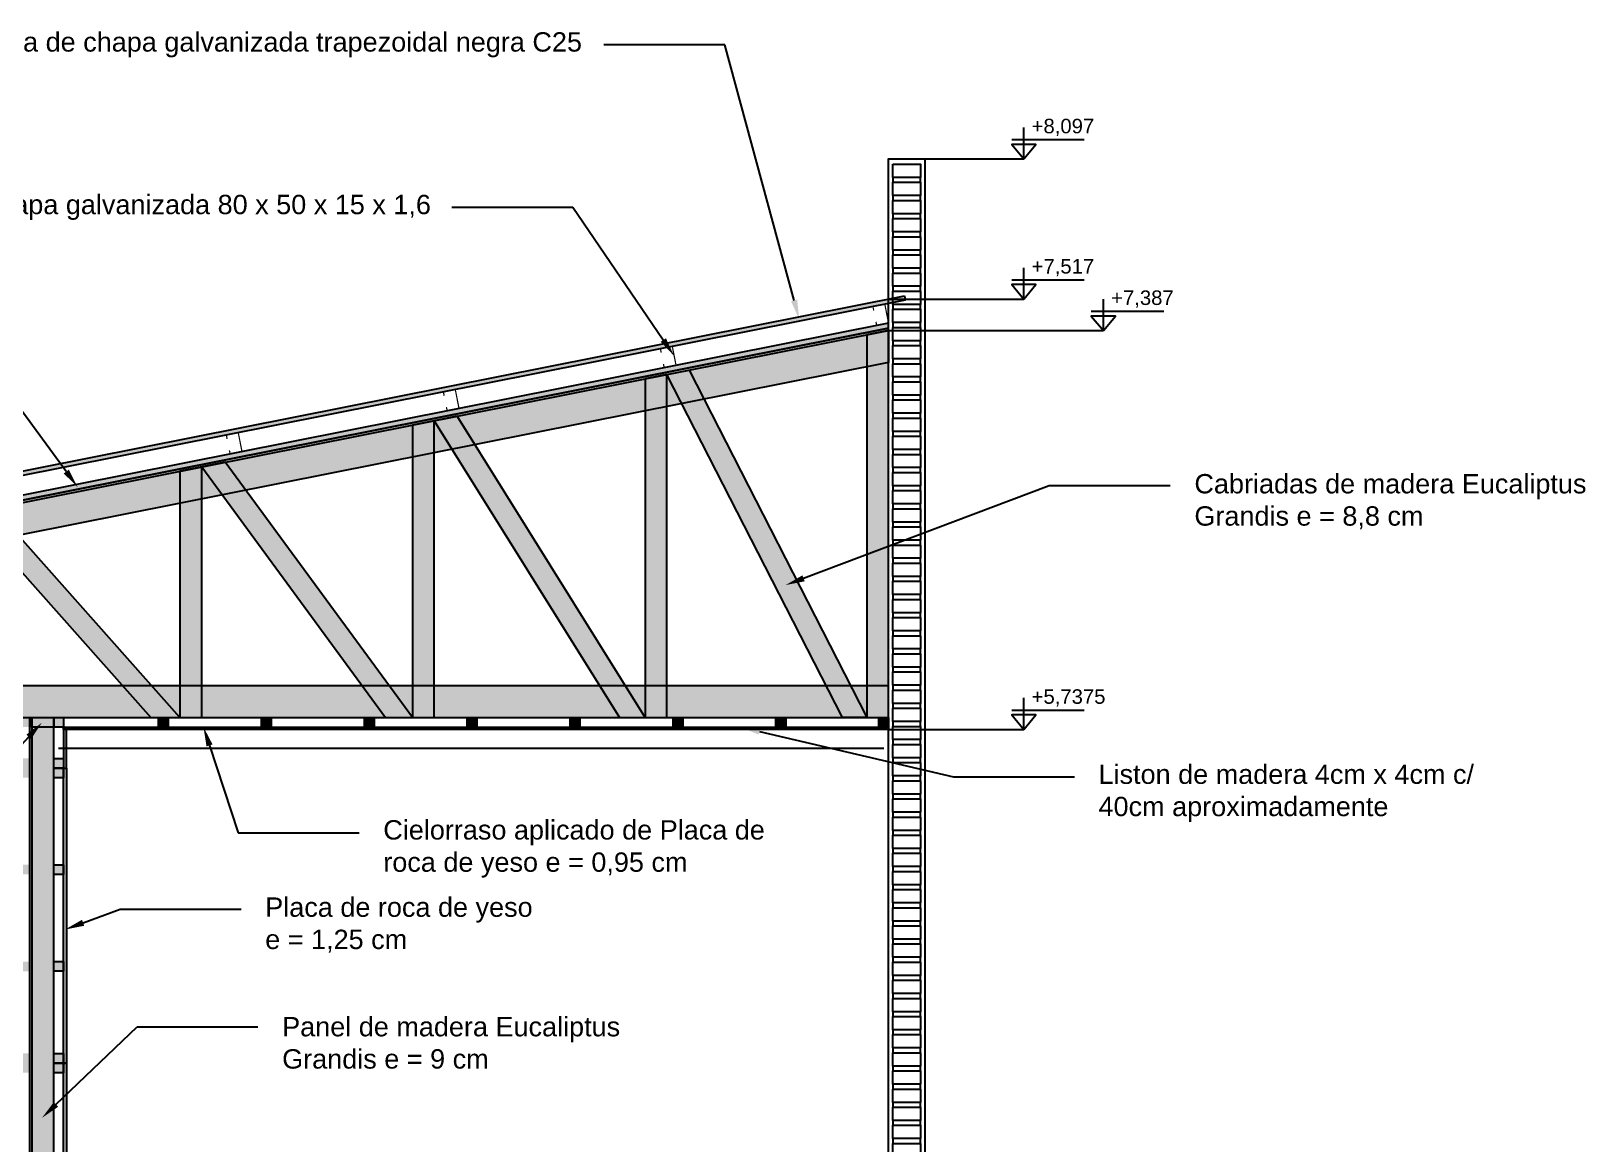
# Model space of a CAD drawing. Header units: millimetres. Extents: x 2924 to 3297, y 1496 to 1704.
# Drawn here: x 3176.04 to 3182.5, y 1623.47 to 1628.07 of the extents above; entities that cross this region are included whole.
import ezdxf
from ezdxf import colors
from ezdxf.entities.mleader import LeaderData, LeaderLine
from ezdxf.math import Vec2, Vec3

# ---------------------------------------------------------------- set-up
doc = ezdxf.new("R2010")
doc.units = ezdxf.units.MM
doc.layers.add('PT-MUROS', color=7, linetype='Continuous')
doc.styles.get("Standard").update_dxf_attribs({"font": 'arial.ttf'})

msp = doc.modelspace()

# ---------------------------------------------------------------- hatches: boundary and pattern name
at = {"layer": 'PT-MUROS'}
h = msp.add_hatch(color=5, dxfattribs=at)
h.dxf.hatch_style = 1
h.paths.add_polyline_path([(3179.6518, 1626.9722), (3179.6553, 1626.9546), (3172.2873, 1625.4908), (3172.2838, 1625.5084)])
at = {"layer": 'PT-MUROS', "true_color": 0x9898cc}
h = msp.add_hatch(color=253, dxfattribs=at)
h.dxf.hatch_style = 1
h.paths.add_polyline_path([(3179.5867, 1626.839), (3179.5867, 1626.8594), (3172.401, 1625.4318), (3172.4048, 1625.4122)])
at = {"layer": 'PT-MUROS'}
h = msp.add_hatch(color=1, dxfattribs=at)
h.dxf.hatch_style = 1
h.paths.add_polyline_path([(3179.5867, 1626.8293), (3179.5867, 1626.839), (3172.4048, 1625.4122), (3172.4067, 1625.4028)])
at = {"layer": 'PT-MUROS', "true_color": 0xfecc66}
h = msp.add_hatch(color=31, dxfattribs=at)
h.dxf.hatch_style = 1
h.paths.add_polyline_path([(3179.5867, 1625.3593), (3172.8547, 1625.3593), (3172.8547, 1625.2293), (3179.5867, 1625.2293)])
h.paths.add_polyline_path([(3179.5867, 1626.8293), (3179.5867, 1626.6968), (3172.432, 1625.2754), (3172.4067, 1625.4028)])
at = {"layer": 'PT-MUROS', "true_color": 0xcd6928}
h = msp.add_hatch(color=32, dxfattribs=at)
h.dxf.hatch_style = 1
h.paths.add_polyline_path([(3176.844, 1626.2844), (3176.7465, 1626.265), (3177.5066, 1625.2293), (3177.6182, 1625.2293)])
h.paths.add_polyline_path([(3177.8026, 1626.4749), (3177.7082, 1626.4561), (3178.4739, 1625.2293), (3178.58, 1625.2293)])
h.paths.add_polyline_path([(3178.67, 1626.6472), (3178.7617, 1626.6654), (3179.4967, 1625.2293), (3179.3956, 1625.2293)])
h.paths.add_polyline_path([(3176.7465, 1626.265), (3176.6565, 1626.2472), (3176.6565, 1625.2293), (3176.7465, 1625.2293)])
h.paths.add_polyline_path([(3177.7082, 1626.4561), (3177.6182, 1626.4382), (3177.6182, 1625.2293), (3177.7082, 1625.2293)])
h.paths.add_polyline_path([(3178.67, 1626.6472), (3178.58, 1626.6293), (3178.58, 1625.2293), (3178.67, 1625.2293)])
h.paths.add_polyline_path([(3174.9339, 1625.9049), (3174.8231, 1625.8829), (3175.5593, 1625.2293), (3175.6948, 1625.2293)])
h.paths.add_polyline_path([(3175.8872, 1626.0943), (3175.7848, 1626.074), (3176.5361, 1625.2293), (3176.6565, 1625.2293)])
h.paths.add_polyline_path([(3174.8231, 1625.8829), (3174.7331, 1625.865), (3174.7331, 1625.2293), (3174.8231, 1625.2293)])
h.paths.add_polyline_path([(3175.7848, 1626.074), (3175.6948, 1626.0561), (3175.6948, 1625.2293), (3175.7848, 1625.2293)])
h.paths.add_polyline_path([(3173.9875, 1625.7169), (3173.8614, 1625.6918), (3174.5687, 1625.2293), (3174.7331, 1625.2293)])
h.paths.add_polyline_path([(3173.8614, 1625.6918), (3173.7714, 1625.674), (3173.7714, 1625.2293), (3173.8614, 1625.2293)])
h.paths.add_polyline_path([(3173.0952, 1625.5396), (3172.9447, 1625.5097), (3173.5556, 1625.2293), (3173.7714, 1625.2293)])
h.paths.add_polyline_path([(3172.9447, 1625.5097), (3172.8547, 1625.4918), (3172.8547, 1625.2293), (3172.9447, 1625.2293)])
h.paths.add_polyline_path([(3179.5867, 1626.8293), (3179.4967, 1626.8114), (3179.4967, 1625.2293), (3179.5867, 1625.2293)])
at = {"layer": 'PT-MUROS'}
h = msp.add_hatch(color=1, dxfattribs=at)
h.dxf.hatch_style = 1
h.paths.add_polyline_path([(3172.8944, 1619.5323), (3172.8849, 1619.5323), (3172.8849, 1625.2293), (3172.8944, 1625.2293)])
h.paths.add_polyline_path([(3176.0349, 1625.2293), (3176.0444, 1625.2293), (3176.0444, 1622.5198), (3176.0349, 1622.5198)])
h = msp.add_hatch(color=3, dxfattribs=at)
h.dxf.hatch_style = 1
h.paths.add_polyline_path([(3172.8944, 1622.1018), (3172.9844, 1622.1018), (3172.9844, 1622.0618), (3172.8944, 1622.0618)])
h.paths.add_polyline_path([(3172.8944, 1625.2293), (3172.9844, 1625.2293), (3172.9844, 1625.1893), (3172.8944, 1625.1893)])
h.paths.add_polyline_path([(3176.0444, 1625.2293), (3176.1344, 1625.2293), (3176.1344, 1625.1893), (3176.0444, 1625.1893)])
at = {"layer": 'PT-MUROS', "true_color": 0xf7f281}
h = msp.add_hatch(color=51, dxfattribs=at)
h.dxf.hatch_style = 1
h.paths.add_polyline_path([(3176.1344, 1622.6198), (3176.1744, 1622.6198), (3176.1744, 1622.5798), (3176.1344, 1622.5798)])
h.paths.add_polyline_path([(3176.1344, 1622.6798), (3176.1744, 1622.6798), (3176.1744, 1622.6398), (3176.1344, 1622.6398)])
h.paths.add_polyline_path([(3175.9949, 1622.6198), (3176.0349, 1622.6198), (3176.0349, 1622.5798), (3175.9949, 1622.5798)])
h.paths.add_polyline_path([(3175.9949, 1622.6798), (3176.0349, 1622.6798), (3176.0349, 1622.6398), (3175.9949, 1622.6398)])
h.paths.add_polyline_path([(3175.9949, 1622.9998), (3176.0349, 1622.9998), (3176.0349, 1622.9598), (3175.9949, 1622.9598)])
h.paths.add_polyline_path([(3176.1344, 1622.9998), (3176.1744, 1622.9998), (3176.1744, 1622.9598), (3176.1344, 1622.9598)])
h.paths.add_polyline_path([(3175.9949, 1623.8398), (3176.0349, 1623.8398), (3176.0349, 1623.7998), (3175.9949, 1623.7998)])
h.paths.add_polyline_path([(3175.9949, 1623.7998), (3176.0349, 1623.7998), (3176.0349, 1623.7598), (3175.9949, 1623.7598)])
h.paths.add_polyline_path([(3175.9949, 1623.3998), (3176.0349, 1623.3998), (3176.0349, 1623.3598), (3175.9949, 1623.3598)])
h.paths.add_polyline_path([(3176.1344, 1623.8398), (3176.1744, 1623.8398), (3176.1744, 1623.7998), (3176.1344, 1623.7998)])
h.paths.add_polyline_path([(3176.1344, 1623.7998), (3176.1744, 1623.7998), (3176.1744, 1623.7598), (3176.1344, 1623.7598)])
h.paths.add_polyline_path([(3176.1344, 1623.3998), (3176.1744, 1623.3998), (3176.1744, 1623.3598), (3176.1344, 1623.3598)])
h.paths.add_polyline_path([(3175.9949, 1624.6198), (3176.0349, 1624.6198), (3176.0349, 1624.5798), (3175.9949, 1624.5798)])
h.paths.add_polyline_path([(3175.9949, 1624.2198), (3176.0349, 1624.2198), (3176.0349, 1624.1798), (3175.9949, 1624.1798)])
h.paths.add_polyline_path([(3176.1344, 1624.6198), (3176.1744, 1624.6198), (3176.1744, 1624.5798), (3176.1344, 1624.5798)])
h.paths.add_polyline_path([(3176.1344, 1624.2198), (3176.1744, 1624.2198), (3176.1744, 1624.1798), (3176.1344, 1624.1798)])
h.paths.add_polyline_path([(3175.9949, 1625.0598), (3176.0349, 1625.0598), (3176.0349, 1625.0198), (3175.9949, 1625.0198)])
h.paths.add_polyline_path([(3175.9949, 1625.0198), (3176.0349, 1625.0198), (3176.0349, 1624.9798), (3175.9949, 1624.9798)])
h.paths.add_polyline_path([(3176.1344, 1625.0598), (3176.1744, 1625.0598), (3176.1744, 1625.0198), (3176.1344, 1625.0198)])
h.paths.add_polyline_path([(3176.1344, 1625.0198), (3176.1744, 1625.0198), (3176.1744, 1624.9798), (3176.1344, 1624.9798)])
h.paths.add_polyline_path([(3176.1344, 1625.2293), (3176.1744, 1625.2293), (3176.1744, 1625.1893), (3176.1344, 1625.1893)])
h.paths.add_polyline_path([(3175.9949, 1625.2293), (3176.0349, 1625.2293), (3176.0349, 1625.1893), (3175.9949, 1625.1893)])
h.paths.add_polyline_path([(3172.9844, 1625.0598), (3173.0244, 1625.0598), (3173.0244, 1625.0198), (3172.9844, 1625.0198)])
h.paths.add_polyline_path([(3172.9844, 1625.2293), (3173.0244, 1625.2293), (3173.0244, 1625.1893), (3172.9844, 1625.1893)])
h.paths.add_polyline_path([(3172.9844, 1625.0198), (3173.0244, 1625.0198), (3173.0244, 1624.9798), (3172.9844, 1624.9798)])
h.paths.add_polyline_path([(3172.9844, 1624.6198), (3173.0244, 1624.6198), (3173.0244, 1624.5798), (3172.9844, 1624.5798)])
h.paths.add_polyline_path([(3172.9844, 1624.2198), (3173.0244, 1624.2198), (3173.0244, 1624.1798), (3172.9844, 1624.1798)])
h.paths.add_polyline_path([(3172.9844, 1623.8398), (3173.0244, 1623.8398), (3173.0244, 1623.7998), (3172.9844, 1623.7998)])
h.paths.add_polyline_path([(3172.9844, 1623.7998), (3173.0244, 1623.7998), (3173.0244, 1623.7598), (3172.9844, 1623.7598)])
h.paths.add_polyline_path([(3172.9844, 1623.3998), (3173.0244, 1623.3998), (3173.0244, 1623.3598), (3172.9844, 1623.3598)])
h.paths.add_polyline_path([(3172.9844, 1622.9998), (3173.0244, 1622.9998), (3173.0244, 1622.9598), (3172.9844, 1622.9598)])
h.paths.add_polyline_path([(3172.9844, 1622.6198), (3173.0244, 1622.6198), (3173.0244, 1622.5798), (3172.9844, 1622.5798)])
h.paths.add_polyline_path([(3172.9844, 1622.6798), (3173.0244, 1622.6798), (3173.0244, 1622.6398), (3172.9844, 1622.6398)])
h.paths.add_polyline_path([(3172.9844, 1622.1023), (3173.0244, 1622.1023), (3173.0244, 1622.0523), (3172.9844, 1622.0523)])
h.paths.add_polyline_path([(3172.9844, 1622.0223), (3173.0244, 1622.0223), (3173.0244, 1621.9823), (3172.9844, 1621.9823)])
h.paths.add_polyline_path([(3172.9844, 1621.9823), (3173.0244, 1621.9823), (3173.0244, 1621.9423), (3172.9844, 1621.9423)])
h.paths.add_polyline_path([(3172.9844, 1621.1823), (3173.0244, 1621.1823), (3173.0244, 1621.1423), (3172.9844, 1621.1423)])
h.paths.add_polyline_path([(3172.9844, 1620.8023), (3173.0244, 1620.8023), (3173.0244, 1620.7623), (3172.9844, 1620.7623)])
h.paths.add_polyline_path([(3172.9844, 1620.7623), (3173.0244, 1620.7623), (3173.0244, 1620.7223), (3172.9844, 1620.7223)])
h.paths.add_polyline_path([(3172.9844, 1621.5823), (3173.0244, 1621.5823), (3173.0244, 1621.5423), (3172.9844, 1621.5423)])
h.paths.add_polyline_path([(3172.9844, 1620.3623), (3173.0244, 1620.3623), (3173.0244, 1620.3223), (3172.9844, 1620.3223)])
h.paths.add_polyline_path([(3172.9844, 1619.9623), (3173.0244, 1619.9623), (3173.0244, 1619.9223), (3172.9844, 1619.9223)])
h.paths.add_polyline_path([(3172.9844, 1619.5823), (3173.0244, 1619.5823), (3173.0244, 1619.5423), (3172.9844, 1619.5423)])
h = msp.add_hatch(color=51, dxfattribs=at)
h.dxf.hatch_style = 1
h.paths.add_polyline_path([(3176.5679, 1625.2293), (3176.6079, 1625.2293), (3176.6079, 1625.1893), (3176.5679, 1625.1893)])
h = msp.add_hatch(color=51, dxfattribs=at)
h.dxf.hatch_style = 1
h.paths.add_polyline_path([(3176.9934, 1625.2293), (3177.0334, 1625.2293), (3177.0334, 1625.1893), (3176.9934, 1625.1893)])
h = msp.add_hatch(color=51, dxfattribs=at)
h.dxf.hatch_style = 1
h.paths.add_polyline_path([(3177.419, 1625.2293), (3177.459, 1625.2293), (3177.459, 1625.1893), (3177.419, 1625.1893)])
h = msp.add_hatch(color=51, dxfattribs=at)
h.dxf.hatch_style = 1
h.paths.add_polyline_path([(3177.8445, 1625.2293), (3177.8845, 1625.2293), (3177.8845, 1625.1893), (3177.8445, 1625.1893)])
h = msp.add_hatch(color=51, dxfattribs=at)
h.dxf.hatch_style = 1
h.paths.add_polyline_path([(3178.27, 1625.2293), (3178.31, 1625.2293), (3178.31, 1625.1893), (3178.27, 1625.1893)])
h = msp.add_hatch(color=51, dxfattribs=at)
h.dxf.hatch_style = 1
h.paths.add_polyline_path([(3178.6956, 1625.2293), (3178.7356, 1625.2293), (3178.7356, 1625.1893), (3178.6956, 1625.1893)])
h = msp.add_hatch(color=51, dxfattribs=at)
h.dxf.hatch_style = 1
h.paths.add_polyline_path([(3179.1211, 1625.2293), (3179.1611, 1625.2293), (3179.1611, 1625.1893), (3179.1211, 1625.1893)])
h = msp.add_hatch(color=51, dxfattribs=at)
h.dxf.hatch_style = 1
h.paths.add_polyline_path([(3179.5467, 1625.2293), (3179.5867, 1625.2293), (3179.5867, 1625.1893), (3179.5467, 1625.1893)])
at = {"layer": 'PT-MUROS', "true_color": 0xf8991e}
h = msp.add_hatch(color=30, dxfattribs=at)
h.dxf.hatch_style = 1
h.paths.add_polyline_path([(3172.9844, 1622.0618), (3172.8944, 1622.0618), (3172.8944, 1619.5523), (3172.9844, 1619.5523)])
h.paths.add_polyline_path([(3172.9844, 1625.1893), (3172.8944, 1625.1893), (3172.8944, 1622.5598), (3172.9844, 1622.5598)])
h.paths.add_polyline_path([(3176.1344, 1625.1893), (3176.0444, 1625.1893), (3176.0444, 1622.5598), (3176.1344, 1622.5598)])
at = {"layer": 'PT-MUROS', "true_color": 0x58ba48}
h = msp.add_hatch(color=85, dxfattribs=at)
h.dxf.hatch_style = 1
h.paths.add_polyline_path([(3173.0244, 1623.7998), (3173.0369, 1623.7998), (3173.0369, 1622.5798), (3173.0244, 1622.5798)])
h.paths.add_polyline_path([(3173.0244, 1622.0423), (3173.0369, 1622.0423), (3173.0369, 1621.9823), (3173.0244, 1621.9823)])
h.paths.add_polyline_path([(3173.0244, 1621.9823), (3173.0369, 1621.9823), (3173.0369, 1620.7623), (3173.0244, 1620.7623)])
h.paths.add_polyline_path([(3173.0244, 1622.0518), (3179.5867, 1622.0518), (3179.5867, 1622.0423), (3173.0244, 1622.0423)])
h.paths.add_polyline_path([(3173.0244, 1620.7623), (3173.0369, 1620.7623), (3173.0369, 1619.5423), (3173.0244, 1619.5423)])
h.paths.add_polyline_path([(3176.1744, 1623.7998), (3176.1869, 1623.7998), (3176.1869, 1622.5798), (3176.1744, 1622.5798)])
h.paths.add_polyline_path([(3175.9824, 1623.7998), (3175.9949, 1623.7998), (3175.9949, 1622.5798), (3175.9824, 1622.5798)])
h.paths.add_polyline_path([(3176.1744, 1625.0198), (3176.1869, 1625.0198), (3176.1869, 1623.7998), (3176.1744, 1623.7998)])
h.paths.add_polyline_path([(3175.9824, 1625.0198), (3175.9949, 1625.0198), (3175.9949, 1623.7998), (3175.9824, 1623.7998)])
h.paths.add_polyline_path([(3176.1869, 1625.1798), (3176.1744, 1625.1798), (3176.1744, 1625.0198), (3176.1869, 1625.0198)])
h.paths.add_polyline_path([(3175.9949, 1625.1798), (3175.9824, 1625.1798), (3175.9824, 1625.0198), (3175.9949, 1625.0198)])
h.paths.add_polyline_path([(3173.0244, 1625.1893), (3175.9949, 1625.1893), (3175.9949, 1625.1798), (3173.0244, 1625.1798)])
h.paths.add_polyline_path([(3176.1744, 1625.1893), (3179.5867, 1625.1893), (3179.5867, 1625.1798), (3176.1744, 1625.1798)])
h.paths.add_polyline_path([(3173.0369, 1625.1798), (3173.0244, 1625.1798), (3173.0244, 1625.0198), (3173.0369, 1625.0198)])
h.paths.add_polyline_path([(3173.0244, 1625.0198), (3173.0369, 1625.0198), (3173.0369, 1623.7998), (3173.0244, 1623.7998)])

# ---------------------------------------------------------------- linework, layer by layer
at = {"layer": 'PT-MUROS'}
for points in [[(3180.096, 1627.6193), (3180.396, 1627.6193)], [(3180.146, 1627.5393), (3180.146, 1627.6693)], [(3180.146, 1627.5393), (3180.196, 1627.5993), (3180.096, 1627.5993), (3180.146, 1627.5393)], [(3179.7367, 1619.3423), (3179.6042, 1619.3423), (3179.6042, 1619.4423), (3179.5867, 1619.4423), (3179.5867, 1622.1018), (3179.6042, 1622.1018), (3179.6042, 1622.5798), (3179.5867, 1622.5798), (3179.5867, 1627.5393), (3179.7367, 1627.5393), (3179.7367, 1619.3423)], [(3179.5867, 1627.5393), (3180.146, 1627.5393)], [(3180.096, 1627.0393), (3180.396, 1627.0393)], [(3180.146, 1626.9593), (3180.146, 1627.0893)], [(3179.6518, 1626.9722), (3179.6553, 1626.9546), (3172.2873, 1625.4908), (3172.2838, 1625.5084), (3179.6518, 1626.9722)], [(3180.146, 1626.9593), (3180.196, 1627.0193), (3180.096, 1627.0193), (3180.146, 1626.9593)], [(3179.5867, 1626.9593), (3180.146, 1626.9593)], [(3180.4247, 1626.9093), (3180.7247, 1626.9093)], [(3180.4747, 1626.8293), (3180.4747, 1626.9593)], [(3179.5867, 1626.839), (3179.5867, 1626.8594), (3172.401, 1625.4318), (3172.4048, 1625.4122), (3179.5867, 1626.839)], [(3179.5867, 1626.8293), (3179.5867, 1626.839), (3172.4048, 1625.4122), (3172.4067, 1625.4028), (3179.5867, 1626.8293)], [(3180.4747, 1626.8293), (3180.5247, 1626.8893), (3180.4247, 1626.8893), (3180.4747, 1626.8293)], [(3179.5867, 1626.8293), (3179.5867, 1626.6968), (3172.432, 1625.2754), (3172.4067, 1625.4028), (3179.5867, 1626.8293)], [(3179.5867, 1626.8293), (3180.4747, 1626.8293)], [(3178.67, 1626.6472), (3178.7617, 1626.6654), (3179.4967, 1625.2293), (3179.3956, 1625.2293), (3178.67, 1626.6472)], [(3177.8026, 1626.4749), (3177.7082, 1626.4561), (3178.4739, 1625.2293), (3178.58, 1625.2293), (3177.8026, 1626.4749)], [(3176.844, 1626.2844), (3176.7465, 1626.265), (3177.5066, 1625.2293), (3177.6182, 1625.2293), (3176.844, 1626.2844)], [(3175.8872, 1626.0943), (3175.7848, 1626.074), (3176.5361, 1625.2293), (3176.6565, 1625.2293), (3175.8872, 1626.0943)], [(3180.146, 1625.1798), (3180.146, 1625.3098)], [(3180.096, 1625.2598), (3180.396, 1625.2598)], [(3180.146, 1625.1798), (3180.196, 1625.2398), (3180.096, 1625.2398), (3180.146, 1625.1798)], [(3179.5867, 1625.1798), (3180.146, 1625.1798)], [(3176.1544, 1625.1018), (3179.5667, 1625.1018)]]:
    msp.add_lwpolyline(points, dxfattribs=at)
for points in [[(3179.6042, 1627.5173), (3179.7192, 1627.5173), (3179.7192, 1627.4623), (3179.6042, 1627.4623)], [(3179.7192, 1627.4623), (3179.6042, 1627.4623), (3179.6042, 1627.4423), (3179.7192, 1627.4423)], [(3179.6042, 1627.4423), (3179.7192, 1627.4423), (3179.7192, 1627.3873), (3179.6042, 1627.3873)], [(3179.7192, 1627.3873), (3179.6042, 1627.3873), (3179.6042, 1627.3673), (3179.7192, 1627.3673)], [(3179.6042, 1627.3673), (3179.7192, 1627.3673), (3179.7192, 1627.3123), (3179.6042, 1627.3123)], [(3179.7192, 1627.3123), (3179.6042, 1627.3123), (3179.6042, 1627.2923), (3179.7192, 1627.2923)], [(3179.6042, 1627.2923), (3179.7192, 1627.2923), (3179.7192, 1627.2373), (3179.6042, 1627.2373)], [(3179.7192, 1627.2373), (3179.6042, 1627.2373), (3179.6042, 1627.2173), (3179.7192, 1627.2173)], [(3179.6042, 1627.2173), (3179.7192, 1627.2173), (3179.7192, 1627.1623), (3179.6042, 1627.1623)], [(3179.7192, 1627.1623), (3179.6042, 1627.1623), (3179.6042, 1627.1423), (3179.7192, 1627.1423)], [(3179.6042, 1627.1423), (3179.7192, 1627.1423), (3179.7192, 1627.0873), (3179.6042, 1627.0873)], [(3179.7192, 1627.0873), (3179.6042, 1627.0873), (3179.6042, 1627.0673), (3179.7192, 1627.0673)], [(3179.6042, 1627.0673), (3179.7192, 1627.0673), (3179.7192, 1627.0123), (3179.6042, 1627.0123)], [(3179.7192, 1627.0123), (3179.6042, 1627.0123), (3179.6042, 1626.9923), (3179.7192, 1626.9923)], [(3179.6042, 1626.9923), (3179.7192, 1626.9923), (3179.7192, 1626.9373), (3179.6042, 1626.9373)], [(3179.7192, 1626.9373), (3179.6042, 1626.9373), (3179.6042, 1626.9173), (3179.7192, 1626.9173)], [(3179.6042, 1626.9173), (3179.7192, 1626.9173), (3179.7192, 1626.8623), (3179.6042, 1626.8623)], [(3179.7192, 1626.8623), (3179.6042, 1626.8623), (3179.6042, 1626.8423), (3179.7192, 1626.8423)], [(3179.6042, 1626.8423), (3179.7192, 1626.8423), (3179.7192, 1626.7873), (3179.6042, 1626.7873)], [(3179.5867, 1626.8293), (3179.4967, 1626.8114), (3179.4967, 1625.2293), (3179.5867, 1625.2293)], [(3179.7192, 1626.7873), (3179.6042, 1626.7873), (3179.6042, 1626.7673), (3179.7192, 1626.7673)], [(3179.6042, 1626.7673), (3179.7192, 1626.7673), (3179.7192, 1626.7123), (3179.6042, 1626.7123)], [(3179.7192, 1626.7123), (3179.6042, 1626.7123), (3179.6042, 1626.6923), (3179.7192, 1626.6923)], [(3178.67, 1626.6472), (3178.58, 1626.6293), (3178.58, 1625.2293), (3178.67, 1625.2293)], [(3179.6042, 1626.6923), (3179.7192, 1626.6923), (3179.7192, 1626.6373), (3179.6042, 1626.6373)], [(3179.7192, 1626.6373), (3179.6042, 1626.6373), (3179.6042, 1626.6173), (3179.7192, 1626.6173)], [(3179.6042, 1626.6173), (3179.7192, 1626.6173), (3179.7192, 1626.5623), (3179.6042, 1626.5623)], [(3179.7192, 1626.5623), (3179.6042, 1626.5623), (3179.6042, 1626.5423), (3179.7192, 1626.5423)], [(3179.6042, 1626.5423), (3179.7192, 1626.5423), (3179.7192, 1626.4873), (3179.6042, 1626.4873)], [(3177.7082, 1626.4561), (3177.6182, 1626.4382), (3177.6182, 1625.2293), (3177.7082, 1625.2293)], [(3179.7192, 1626.4873), (3179.6042, 1626.4873), (3179.6042, 1626.4673), (3179.7192, 1626.4673)], [(3179.6042, 1626.4673), (3179.7192, 1626.4673), (3179.7192, 1626.4123), (3179.6042, 1626.4123)], [(3179.7192, 1626.4123), (3179.6042, 1626.4123), (3179.6042, 1626.3923), (3179.7192, 1626.3923)], [(3179.6042, 1626.3923), (3179.7192, 1626.3923), (3179.7192, 1626.3373), (3179.6042, 1626.3373)], [(3179.7192, 1626.3373), (3179.6042, 1626.3373), (3179.6042, 1626.3173), (3179.7192, 1626.3173)], [(3176.7465, 1626.265), (3176.6565, 1626.2472), (3176.6565, 1625.2293), (3176.7465, 1625.2293)], [(3179.6042, 1626.3173), (3179.7192, 1626.3173), (3179.7192, 1626.2623), (3179.6042, 1626.2623)], [(3179.7192, 1626.2623), (3179.6042, 1626.2623), (3179.6042, 1626.2423), (3179.7192, 1626.2423)], [(3179.6042, 1626.2423), (3179.7192, 1626.2423), (3179.7192, 1626.1873), (3179.6042, 1626.1873)], [(3179.7192, 1626.1873), (3179.6042, 1626.1873), (3179.6042, 1626.1673), (3179.7192, 1626.1673)], [(3179.6042, 1626.1673), (3179.7192, 1626.1673), (3179.7192, 1626.1123), (3179.6042, 1626.1123)], [(3179.7192, 1626.1123), (3179.6042, 1626.1123), (3179.6042, 1626.0923), (3179.7192, 1626.0923)], [(3179.6042, 1626.0923), (3179.7192, 1626.0923), (3179.7192, 1626.0373), (3179.6042, 1626.0373)], [(3179.7192, 1626.0373), (3179.6042, 1626.0373), (3179.6042, 1626.0173), (3179.7192, 1626.0173)], [(3179.6042, 1626.0173), (3179.7192, 1626.0173), (3179.7192, 1625.9623), (3179.6042, 1625.9623)], [(3179.7192, 1625.9623), (3179.6042, 1625.9623), (3179.6042, 1625.9423), (3179.7192, 1625.9423)], [(3179.6042, 1625.9423), (3179.7192, 1625.9423), (3179.7192, 1625.8873), (3179.6042, 1625.8873)], [(3179.7192, 1625.8873), (3179.6042, 1625.8873), (3179.6042, 1625.8673), (3179.7192, 1625.8673)], [(3179.6042, 1625.8673), (3179.7192, 1625.8673), (3179.7192, 1625.8123), (3179.6042, 1625.8123)], [(3179.7192, 1625.8123), (3179.6042, 1625.8123), (3179.6042, 1625.7923), (3179.7192, 1625.7923)], [(3179.6042, 1625.7923), (3179.7192, 1625.7923), (3179.7192, 1625.7373), (3179.6042, 1625.7373)], [(3179.7192, 1625.7373), (3179.6042, 1625.7373), (3179.6042, 1625.7173), (3179.7192, 1625.7173)], [(3179.6042, 1625.7173), (3179.7192, 1625.7173), (3179.7192, 1625.6623), (3179.6042, 1625.6623)], [(3179.7192, 1625.6623), (3179.6042, 1625.6623), (3179.6042, 1625.6423), (3179.7192, 1625.6423)], [(3179.6042, 1625.6423), (3179.7192, 1625.6423), (3179.7192, 1625.5873), (3179.6042, 1625.5873)], [(3179.7192, 1625.5873), (3179.6042, 1625.5873), (3179.6042, 1625.5673), (3179.7192, 1625.5673)], [(3179.6042, 1625.5673), (3179.7192, 1625.5673), (3179.7192, 1625.5123), (3179.6042, 1625.5123)], [(3179.7192, 1625.5123), (3179.6042, 1625.5123), (3179.6042, 1625.4923), (3179.7192, 1625.4923)], [(3179.6042, 1625.4923), (3179.7192, 1625.4923), (3179.7192, 1625.4373), (3179.6042, 1625.4373)], [(3179.7192, 1625.4373), (3179.6042, 1625.4373), (3179.6042, 1625.4173), (3179.7192, 1625.4173)], [(3179.6042, 1625.4173), (3179.7192, 1625.4173), (3179.7192, 1625.3623), (3179.6042, 1625.3623)], [(3179.5867, 1625.3593), (3172.8547, 1625.3593), (3172.8547, 1625.2293), (3179.5867, 1625.2293)], [(3179.7192, 1625.3623), (3179.6042, 1625.3623), (3179.6042, 1625.3423), (3179.7192, 1625.3423)], [(3179.6042, 1625.3423), (3179.7192, 1625.3423), (3179.7192, 1625.2873), (3179.6042, 1625.2873)], [(3179.7192, 1625.2873), (3179.6042, 1625.2873), (3179.6042, 1625.2673), (3179.7192, 1625.2673)], [(3176.0349, 1625.2293), (3176.0444, 1625.2293), (3176.0444, 1622.5198), (3176.0349, 1622.5198)], [(3176.0444, 1625.2293), (3176.1344, 1625.2293), (3176.1344, 1625.1893), (3176.0444, 1625.1893)], [(3176.1344, 1625.2293), (3176.1744, 1625.2293), (3176.1744, 1625.1893), (3176.1344, 1625.1893)], [(3176.5679, 1625.2293), (3176.6079, 1625.2293), (3176.6079, 1625.1893), (3176.5679, 1625.1893)], [(3176.9934, 1625.2293), (3177.0334, 1625.2293), (3177.0334, 1625.1893), (3176.9934, 1625.1893)], [(3177.419, 1625.2293), (3177.459, 1625.2293), (3177.459, 1625.1893), (3177.419, 1625.1893)], [(3177.8445, 1625.2293), (3177.8845, 1625.2293), (3177.8845, 1625.1893), (3177.8445, 1625.1893)], [(3178.27, 1625.2293), (3178.31, 1625.2293), (3178.31, 1625.1893), (3178.27, 1625.1893)], [(3178.6956, 1625.2293), (3178.7356, 1625.2293), (3178.7356, 1625.1893), (3178.6956, 1625.1893)], [(3179.1211, 1625.2293), (3179.1611, 1625.2293), (3179.1611, 1625.1893), (3179.1211, 1625.1893)], [(3179.5467, 1625.2293), (3179.5867, 1625.2293), (3179.5867, 1625.1893), (3179.5467, 1625.1893)], [(3179.5467, 1625.2293), (3179.5867, 1625.2293), (3179.5867, 1625.1893), (3179.5467, 1625.1893)], [(3179.6042, 1625.2673), (3179.7192, 1625.2673), (3179.7192, 1625.2123), (3179.6042, 1625.2123)], [(3176.1344, 1625.1893), (3176.0444, 1625.1893), (3176.0444, 1622.5598), (3176.1344, 1622.5598)], [(3176.1744, 1625.1893), (3179.5867, 1625.1893), (3179.5867, 1625.1798), (3176.1744, 1625.1798)], [(3176.1869, 1625.1798), (3176.1744, 1625.1798), (3176.1744, 1625.0198), (3176.1869, 1625.0198)], [(3179.7192, 1625.2123), (3179.6042, 1625.2123), (3179.6042, 1625.1923), (3179.7192, 1625.1923)], [(3179.6042, 1625.1923), (3179.7192, 1625.1923), (3179.7192, 1625.1373), (3179.6042, 1625.1373)], [(3179.7192, 1625.1373), (3179.6042, 1625.1373), (3179.6042, 1625.1173), (3179.7192, 1625.1173)], [(3179.6042, 1625.1173), (3179.7192, 1625.1173), (3179.7192, 1625.0623), (3179.6042, 1625.0623)], [(3176.1344, 1625.0598), (3176.1744, 1625.0598), (3176.1744, 1625.0198), (3176.1344, 1625.0198)], [(3179.7192, 1625.0623), (3179.6042, 1625.0623), (3179.6042, 1625.0423), (3179.7192, 1625.0423)], [(3179.6042, 1625.0423), (3179.7192, 1625.0423), (3179.7192, 1624.9873), (3179.6042, 1624.9873)], [(3176.1344, 1625.0198), (3176.1744, 1625.0198), (3176.1744, 1624.9798), (3176.1344, 1624.9798)], [(3176.1744, 1625.0198), (3176.1869, 1625.0198), (3176.1869, 1623.7998), (3176.1744, 1623.7998)], [(3179.7192, 1624.9873), (3179.6042, 1624.9873), (3179.6042, 1624.9673), (3179.7192, 1624.9673)], [(3179.6042, 1624.9673), (3179.7192, 1624.9673), (3179.7192, 1624.9123), (3179.6042, 1624.9123)], [(3179.7192, 1624.9123), (3179.6042, 1624.9123), (3179.6042, 1624.8923), (3179.7192, 1624.8923)], [(3179.6042, 1624.8923), (3179.7192, 1624.8923), (3179.7192, 1624.8373), (3179.6042, 1624.8373)], [(3179.7192, 1624.8373), (3179.6042, 1624.8373), (3179.6042, 1624.8173), (3179.7192, 1624.8173)], [(3179.6042, 1624.8173), (3179.7192, 1624.8173), (3179.7192, 1624.7623), (3179.6042, 1624.7623)], [(3179.7192, 1624.7623), (3179.6042, 1624.7623), (3179.6042, 1624.7423), (3179.7192, 1624.7423)], [(3179.6042, 1624.7423), (3179.7192, 1624.7423), (3179.7192, 1624.6873), (3179.6042, 1624.6873)], [(3179.7192, 1624.6873), (3179.6042, 1624.6873), (3179.6042, 1624.6673), (3179.7192, 1624.6673)], [(3179.6042, 1624.6673), (3179.7192, 1624.6673), (3179.7192, 1624.6123), (3179.6042, 1624.6123)], [(3176.1344, 1624.6198), (3176.1744, 1624.6198), (3176.1744, 1624.5798), (3176.1344, 1624.5798)], [(3179.7192, 1624.6123), (3179.6042, 1624.6123), (3179.6042, 1624.5923), (3179.7192, 1624.5923)], [(3179.6042, 1624.5923), (3179.7192, 1624.5923), (3179.7192, 1624.5373), (3179.6042, 1624.5373)], [(3179.7192, 1624.5373), (3179.6042, 1624.5373), (3179.6042, 1624.5173), (3179.7192, 1624.5173)], [(3179.6042, 1624.5173), (3179.7192, 1624.5173), (3179.7192, 1624.4623), (3179.6042, 1624.4623)], [(3179.7192, 1624.4623), (3179.6042, 1624.4623), (3179.6042, 1624.4423), (3179.7192, 1624.4423)], [(3179.6042, 1624.4423), (3179.7192, 1624.4423), (3179.7192, 1624.3873), (3179.6042, 1624.3873)], [(3179.7192, 1624.3873), (3179.6042, 1624.3873), (3179.6042, 1624.3673), (3179.7192, 1624.3673)], [(3179.6042, 1624.3673), (3179.7192, 1624.3673), (3179.7192, 1624.3123), (3179.6042, 1624.3123)], [(3179.7192, 1624.3123), (3179.6042, 1624.3123), (3179.6042, 1624.2923), (3179.7192, 1624.2923)], [(3179.6042, 1624.2923), (3179.7192, 1624.2923), (3179.7192, 1624.2373), (3179.6042, 1624.2373)], [(3176.1344, 1624.2198), (3176.1744, 1624.2198), (3176.1744, 1624.1798), (3176.1344, 1624.1798)], [(3179.7192, 1624.2373), (3179.6042, 1624.2373), (3179.6042, 1624.2173), (3179.7192, 1624.2173)], [(3179.6042, 1624.2173), (3179.7192, 1624.2173), (3179.7192, 1624.1623), (3179.6042, 1624.1623)], [(3179.7192, 1624.1623), (3179.6042, 1624.1623), (3179.6042, 1624.1423), (3179.7192, 1624.1423)], [(3179.6042, 1624.1423), (3179.7192, 1624.1423), (3179.7192, 1624.0873), (3179.6042, 1624.0873)], [(3179.7192, 1624.0873), (3179.6042, 1624.0873), (3179.6042, 1624.0673), (3179.7192, 1624.0673)], [(3179.6042, 1624.0673), (3179.7192, 1624.0673), (3179.7192, 1624.0123), (3179.6042, 1624.0123)], [(3179.7192, 1624.0123), (3179.6042, 1624.0123), (3179.6042, 1623.9923), (3179.7192, 1623.9923)], [(3179.6042, 1623.9923), (3179.7192, 1623.9923), (3179.7192, 1623.9373), (3179.6042, 1623.9373)], [(3179.7192, 1623.9373), (3179.6042, 1623.9373), (3179.6042, 1623.9173), (3179.7192, 1623.9173)], [(3179.6042, 1623.9173), (3179.7192, 1623.9173), (3179.7192, 1623.8623), (3179.6042, 1623.8623)], [(3176.1344, 1623.8398), (3176.1744, 1623.8398), (3176.1744, 1623.7998), (3176.1344, 1623.7998)], [(3179.7192, 1623.8623), (3179.6042, 1623.8623), (3179.6042, 1623.8423), (3179.7192, 1623.8423)], [(3179.6042, 1623.8423), (3179.7192, 1623.8423), (3179.7192, 1623.7873), (3179.6042, 1623.7873)], [(3176.1344, 1623.7998), (3176.1744, 1623.7998), (3176.1744, 1623.7598), (3176.1344, 1623.7598)], [(3176.1744, 1623.7998), (3176.1869, 1623.7998), (3176.1869, 1622.5798), (3176.1744, 1622.5798)], [(3179.7192, 1623.7873), (3179.6042, 1623.7873), (3179.6042, 1623.7673), (3179.7192, 1623.7673)], [(3179.6042, 1623.7673), (3179.7192, 1623.7673), (3179.7192, 1623.7123), (3179.6042, 1623.7123)], [(3179.7192, 1623.7123), (3179.6042, 1623.7123), (3179.6042, 1623.6923), (3179.7192, 1623.6923)], [(3179.6042, 1623.6923), (3179.7192, 1623.6923), (3179.7192, 1623.6373), (3179.6042, 1623.6373)], [(3179.7192, 1623.6373), (3179.6042, 1623.6373), (3179.6042, 1623.6173), (3179.7192, 1623.6173)], [(3179.6042, 1623.6173), (3179.7192, 1623.6173), (3179.7192, 1623.5623), (3179.6042, 1623.5623)], [(3179.7192, 1623.5623), (3179.6042, 1623.5623), (3179.6042, 1623.5423), (3179.7192, 1623.5423)], [(3179.6042, 1623.5423), (3179.7192, 1623.5423), (3179.7192, 1623.4873), (3179.6042, 1623.4873)], [(3179.7192, 1623.4873), (3179.6042, 1623.4873), (3179.6042, 1623.4673), (3179.7192, 1623.4673)], [(3179.6042, 1623.4673), (3179.7192, 1623.4673), (3179.7192, 1623.4123), (3179.6042, 1623.4123)]]:
    msp.add_lwpolyline(points, close=True, dxfattribs=at)
at = {"layer": 'PT-MUROS', "color": 18, "true_color": 0x000000, "const_width": 0.005}
for points in [[(3179.5252, 1626.9124), (3179.522, 1626.9281), (3179.5711, 1626.9378), (3179.5867, 1626.8594), (3179.5376, 1626.8496), (3179.5345, 1626.8653)], [(3178.6464, 1626.7378), (3178.6433, 1626.7535), (3178.6924, 1626.7633), (3178.7079, 1626.6848), (3178.6589, 1626.675), (3178.6558, 1626.6907)], [(3177.7489, 1626.5595), (3177.7458, 1626.5752), (3177.7949, 1626.585), (3177.8105, 1626.5065), (3177.7614, 1626.4967), (3177.7583, 1626.5124)], [(3176.8514, 1626.3812), (3176.8483, 1626.3969), (3176.8974, 1626.4066), (3176.913, 1626.3282), (3176.8639, 1626.3184), (3176.8608, 1626.3341)]]:
    msp.add_lwpolyline(points, dxfattribs=at)

# ---------------------------------------------------------------- texts
at = {"layer": 'PT-MUROS', "char_height": 0.06, "attachment_point": 1}
for s, width, insert in [('+8,097', 0.259745, (3180.1782, 1627.7051)), ('+7,517', 0.228299, (3180.1782, 1627.1251)), ('+7,387', 0.228299, (3180.507, 1626.9951)), ('+5,7375', 0.228299, (3180.1782, 1625.3456))]:
    msp.add_mtext_dynamic_manual_height_columns(s, width=width, gutter_width=12.5, heights=[0], dxfattribs=dict(at, insert=insert))

# ---------------------------------------------------------------- leaders
at = {"layer": 'PT-MUROS'}
ml = msp.add_multileader_mtext('Standard', dxfattribs=at)
ml.set_content('Cubierta de chapa galvanizada trapezoidal negra C25', color=256)
ml.set_leader_properties()
ml.build(insert=Vec2(0, 0))
ml.multileader.update_dxf_attribs({"dogleg_length": 0.5, "arrow_head_size": 0.08})
ctx = ml.context
ctx.base_point, ctx.char_height, ctx.arrow_head_size, ctx.landing_gap_size, ctx.plane_origin = Vec3(3175.5475, 1628.0112), 0.08, 0.08, 0.1, Vec3(3179.217, 1626.8768)
notes = []
notes.append((ctx, [(1, (1, 1, 0), (3178.9091, 1628.0112), (-1, 0), 0.5, [(0, [(3179.217, 1626.8768)], 0, [])])]))
ctx.mtext.insert, ctx.mtext.width, ctx.mtext.flow_direction = Vec3(3175.6475, 1628.063), 5.190025, 5
ml = msp.add_multileader_mtext('Standard', dxfattribs=at)
ml.set_content('Perfil C chapa galvanizada 80 x 50 x 15 x 1,6 ', color=256)
ml.set_leader_properties()
ml.build(insert=Vec2(0, 0))
ml.multileader.update_dxf_attribs({"dogleg_length": 0.5, "arrow_head_size": 0.08})
ctx = ml.context
ctx.base_point, ctx.char_height, ctx.arrow_head_size, ctx.landing_gap_size, ctx.plane_origin = Vec3(3175.3517, 1627.3388), 0.08, 0.08, 0.1, Vec3(3174.2127, 1625.8325)
notes.append((ctx, [(1, (1, 1, 0), (3178.2808, 1627.3388), (-1, 0), 0.5, [(0, [(3178.7002, 1626.724)], 0, [])])]))
ctx.mtext.insert, ctx.mtext.width, ctx.mtext.flow_direction = Vec3(3175.4517, 1627.3906), 5.76829, 5
ml = msp.add_multileader_mtext('Standard', dxfattribs=at)
ml.set_content('Liston de madera 2 cm x 4 cm /coloca 1 unidad en cada cabriada ', color=256)
ml.set_leader_properties()
ml.build(insert=Vec2(0, 0))
ml.multileader.update_dxf_attribs({"dogleg_length": 0.5, "arrow_head_size": 0.08})
ctx = ml.context
ctx.base_point, ctx.char_height, ctx.arrow_head_size, ctx.landing_gap_size, ctx.plane_origin = Vec3(3173.1997, 1627.0486), 0.08, 0.08, 0.1, Vec3(3172.7655, 1625.4921)
notes.append((ctx, [(1, (1, 1, 0), (3175.5975, 1627.0486), (-1, 0), 0.5, [(0, [(3176.2335, 1626.1816)], 0, [])])]))
ctx.mtext.insert, ctx.mtext.width, ctx.mtext.flow_direction = Vec3(3173.2997, 1627.0893), 1.726156, 5
ml = msp.add_multileader_mtext('Standard', dxfattribs=at)
ml.set_content('Cabriadas de madera Eucaliptus Grandis e = 8,8 cm', color=256)
ml.set_leader_properties()
ml.build(insert=Vec2(0, 0))
ml.multileader.update_dxf_attribs({"dogleg_length": 0.5, "arrow_head_size": 0.08})
ctx = ml.context
ctx.base_point, ctx.char_height, ctx.arrow_head_size, ctx.landing_gap_size, ctx.plane_origin = Vec3(3180.7513, 1626.1879), 0.08, 0.08, 0.1, Vec3(3179.1604, 1625.7764)
notes.append((ctx, [(0, (1, 1, 0), (3180.2513, 1626.1879), (1, 0), 0.5, [(0, [(3179.1604, 1625.7764)], 0, [])])]))
ctx.mtext.insert, ctx.mtext.width, ctx.mtext.flow_direction = Vec3(3180.8513, 1626.2358), 1.647251, 5
ml = msp.add_multileader_mtext('Standard', dxfattribs=at)
ml.set_content('Solera de dintel de Eucaliptus Grandis 4 cm x 9 cm', color=256)
ml.set_leader_properties()
ml.build(insert=Vec2(0, 0))
ml.multileader.update_dxf_attribs({"dogleg_length": 0.5, "arrow_head_size": 0.08})
ctx = ml.context
ctx.base_point, ctx.char_height, ctx.arrow_head_size, ctx.landing_gap_size, ctx.plane_origin = Vec3(3173.6568, 1624.9271), 0.08, 0.08, 0.1, Vec3(3176.0161, 1625.2079)
notes.append((ctx, [(1, (1, 1, 0), (3175.8262, 1624.9271), (-1, 0), 0.5, [(0, [(3176.0855, 1625.2079)], 0, [])])]))
ctx.mtext.insert, ctx.mtext.width, ctx.mtext.flow_direction = Vec3(3173.7568, 1624.9678), 1.698752, 5
ml = msp.add_multileader_mtext('Standard', dxfattribs=at)
ml.set_content('Cielorraso aplicado de Placa de roca de yeso e = 0,95 cm', color=256)
ml.set_leader_properties()
ml.build(insert=Vec2(0, 0))
ml.multileader.update_dxf_attribs({"dogleg_length": 0.5, "arrow_head_size": 0.08})
ctx = ml.context
ctx.base_point, ctx.char_height, ctx.arrow_head_size, ctx.landing_gap_size, ctx.plane_origin = Vec3(3177.3972, 1624.7526), 0.08, 0.08, 0.1, Vec3(3176.7537, 1625.1893)
notes.append((ctx, [(0, (1, 1, 0), (3176.8972, 1624.7526), (1, 0), 0.5, [(0, [(3176.7537, 1625.1893)], 0, [])])]))
ctx.mtext.insert, ctx.mtext.width, ctx.mtext.flow_direction = Vec3(3177.4972, 1624.8043), 1.604584, 5
ml = msp.add_multileader_mtext('Standard', dxfattribs=at)
ml.set_content('Liston de madera 4cm x 4cm c/ 40cm aproximadamente', color=256)
ml.set_leader_properties()
ml.build(insert=Vec2(0, 0))
ml.multileader.update_dxf_attribs({"dogleg_length": 0.5, "arrow_head_size": 0.08})
ctx = ml.context
ctx.base_point, ctx.char_height, ctx.arrow_head_size, ctx.landing_gap_size, ctx.plane_origin = Vec3(3180.3548, 1624.9833), 0.08, 0.08, 0.1, Vec3(3178.9746, 1625.1893)
notes.append((ctx, [(0, (1, 1, 0), (3179.8548, 1624.9833), (1, 0), 0.5, [(0, [(3178.9746, 1625.1893)], 0, [])])]))
ctx.mtext.insert, ctx.mtext.width, ctx.mtext.flow_direction = Vec3(3180.4548, 1625.0344), 1.604584, 5
ml = msp.add_multileader_mtext('Standard', dxfattribs=at)
ml.set_content('Placa de roca de yeso e = 1,25 cm', color=256)
ml.set_leader_properties()
ml.build(insert=Vec2(0, 0))
ml.multileader.update_dxf_attribs({"dogleg_length": 0.5, "arrow_head_size": 0.08})
ctx = ml.context
ctx.base_point, ctx.char_height, ctx.arrow_head_size, ctx.landing_gap_size, ctx.plane_origin = Vec3(3176.909, 1624.4367), 0.08, 0.08, 0.1, Vec3(3176.181, 1624.3521)
notes.append((ctx, [(0, (1, 1, 0), (3176.409, 1624.4367), (1, 0), 0.5, [(0, [(3176.181, 1624.3521)], 0, [])])]))
ctx.mtext.insert, ctx.mtext.width, ctx.mtext.flow_direction = Vec3(3177.009, 1624.4847), 1.142304, 5
ml = msp.add_multileader_mtext('Standard', dxfattribs=at)
ml.set_content('Panel de madera Eucaliptus Grandis e = 9 cm', color=256)
ml.set_leader_properties()
ml.build(insert=Vec2(0, 0))
ml.multileader.update_dxf_attribs({"dogleg_length": 0.5, "arrow_head_size": 0.08})
ctx = ml.context
ctx.base_point, ctx.char_height, ctx.arrow_head_size, ctx.landing_gap_size, ctx.plane_origin = Vec3(3176.979, 1623.9496), 0.08, 0.08, 0.1, Vec3(3176.0857, 1623.573)
notes.append((ctx, [(0, (1, 1, 0), (3176.479, 1623.9496), (1, 0), 0.5, [(0, [(3176.0857, 1623.573)], 0, [])])]))
ctx.mtext.insert, ctx.mtext.width, ctx.mtext.flow_direction = Vec3(3177.079, 1623.9903), 1.41453, 5
for ctx, leaders in notes:
    for number, flags, end, landing, length, lines in leaders:
        leader = LeaderData()
        leader.index, (leader.has_last_leader_line, leader.has_dogleg_vector, leader.attachment_direction) = number, flags
        leader.last_leader_point, leader.dogleg_vector, leader.dogleg_length = Vec3(end), Vec3(landing), length
        for number, points, colour, breaks in lines:
            line = LeaderLine()
            line.index, line.vertices, line.color, line.breaks = number, Vec3.list(points), colors.encode_raw_color(colour), breaks
            leader.lines.append(line)
        ctx.leaders.append(leader)

doc.saveas('drawing.dxf')
